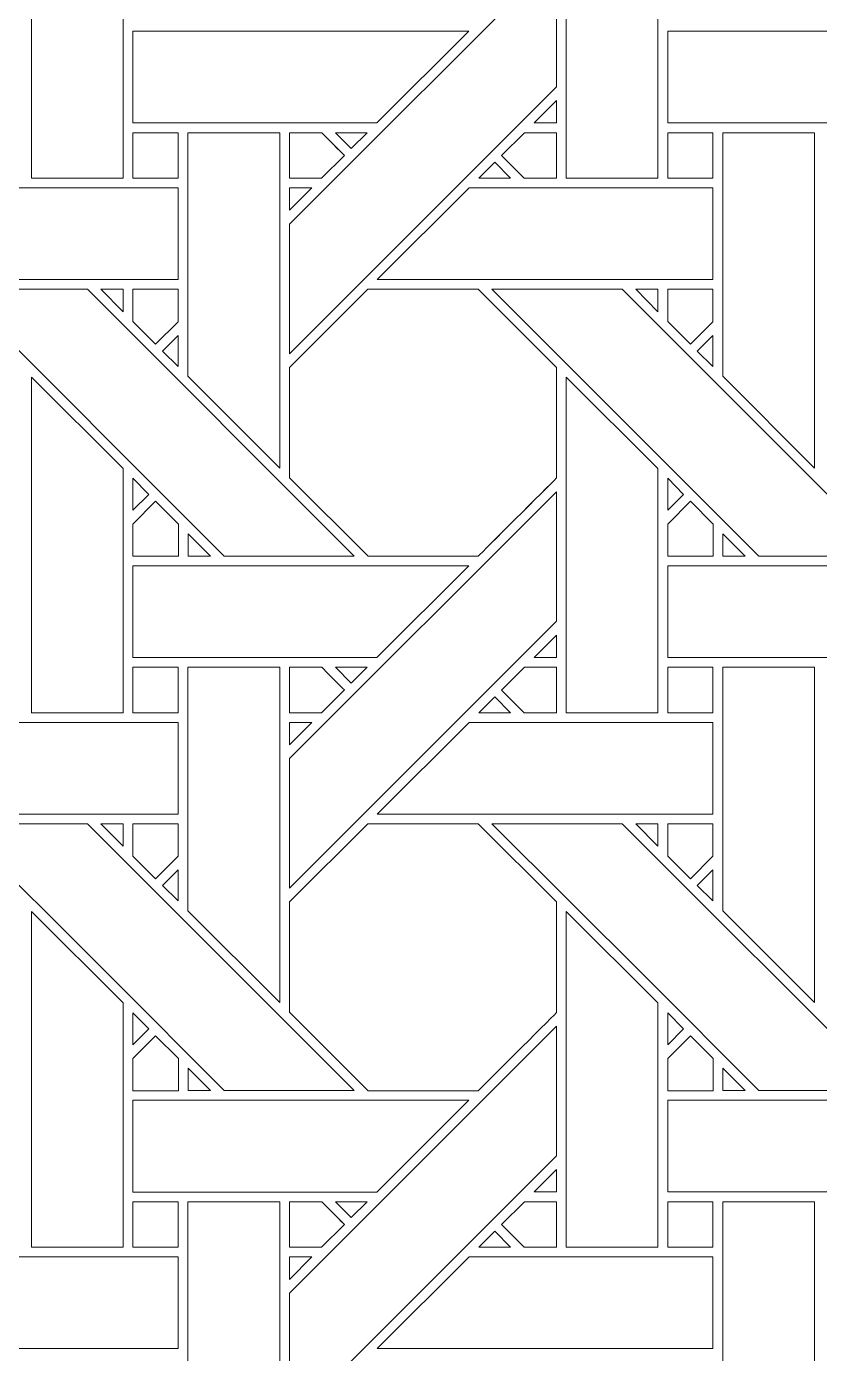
# Model space of a CAD drawing. Header units: inches. Extents: x 2.4 to 22.4, y -0.9 to 19.1.
# Drawn here: x 15.949 to 17.355, y 1.276 to 3.631 of the extents above; entities that cross this region are included whole.
import ezdxf

# ---------------------------------------------------------------- set-up
doc = ezdxf.new("R2010")
doc.units = ezdxf.units.IN
doc.header["$MEASUREMENT"] = 0
doc.layers.add('Design', color=7, linetype='Continuous', lineweight=0)

msp = doc.modelspace()

# ---------------------------------------------------------------- linework, layer by layer
at = {"layer": 'Design'}
for points, knots in [([(2.3829, 19.0948), (2.3829, 19.0948), (2.3829, -0.9052), (2.3829, -0.9052), (2.3829, -0.9052), (22.3829, -0.9052), (22.3829, -0.9052), (22.3829, -0.9052), (22.3829, 19.0948), (22.3829, 19.0948), (22.3829, 19.0948), (2.3829, 19.0948), (2.3829, 19.0948)], [0, 0, 0, 0, 1, 1, 1, 2, 2, 2, 3, 3, 3, 4, 4, 4, 4]), ([(3.3653, 18.1123), (3.3653, 18.1123), (3.3653, 0.0772), (3.3653, 0.0772), (3.3653, 0.0772), (21.4004, 0.0772), (21.4004, 0.0772), (21.4004, 0.0772), (21.4004, 18.1123), (21.4004, 18.1123), (21.4004, 18.1123), (3.3653, 18.1123), (3.3653, 18.1123)], [0, 0, 0, 0, 1, 1, 1, 2, 2, 2, 3, 3, 3, 4, 4, 4, 4]), ([(16.1201, 3.362), (16.1201, 3.362), (15.9574, 3.362), (15.9574, 3.362), (15.9574, 3.362), (15.9574, 3.9579), (15.9574, 3.9579), (15.9574, 3.9579), (16.1201, 3.7957), (16.1201, 3.7957), (16.1201, 3.7957), (16.1201, 3.362), (16.1201, 3.362)], [0, 0, 0, 0, 1, 1, 1, 2, 2, 2, 3, 3, 3, 4, 4, 4, 4]), ([(17.0689, 3.362), (17.0689, 3.362), (16.9061, 3.362), (16.9061, 3.362), (16.9061, 3.362), (16.9061, 3.9579), (16.9061, 3.9579), (16.9061, 3.9579), (17.0689, 3.7957), (17.0689, 3.7957), (17.0689, 3.7957), (17.0689, 3.362), (17.0689, 3.362)], [0, 0, 0, 0, 1, 1, 1, 2, 2, 2, 3, 3, 3, 4, 4, 4, 4]), ([(16.4153, 3.2807), (16.4153, 3.2807), (16.889, 3.7543), (16.889, 3.7543), (16.889, 3.7543), (16.889, 3.5243), (16.889, 3.5243), (16.889, 3.5243), (16.4153, 3.0506), (16.4153, 3.0506), (16.4153, 3.0506), (16.4153, 3.2807), (16.4153, 3.2807)], [0, 0, 0, 0, 1, 1, 1, 2, 2, 2, 3, 3, 3, 4, 4, 4, 4]), ([(16.1375, 3.4601), (16.1375, 3.4601), (16.1375, 3.6228), (16.1375, 3.6228), (16.1375, 3.6228), (16.7332, 3.6228), (16.7332, 3.6228), (16.7332, 3.6228), (16.5704, 3.4601), (16.5704, 3.4601), (16.5704, 3.4601), (16.1375, 3.4601), (16.1375, 3.4601)], [0, 0, 0, 0, 1, 1, 1, 2, 2, 2, 3, 3, 3, 4, 4, 4, 4]), ([(17.0862, 3.4601), (17.0862, 3.4601), (17.0862, 3.6228), (17.0862, 3.6228), (17.0862, 3.6228), (17.6819, 3.6228), (17.6819, 3.6228), (17.6819, 3.6228), (17.5191, 3.4601), (17.5191, 3.4601), (17.5191, 3.4601), (17.0862, 3.4601), (17.0862, 3.4601)], [0, 0, 0, 0, 1, 1, 1, 2, 2, 2, 3, 3, 3, 4, 4, 4, 4]), ([(16.8492, 3.4601), (16.8492, 3.4601), (16.889, 3.4999), (16.889, 3.4999), (16.889, 3.4999), (16.889, 3.4601), (16.889, 3.4601), (16.889, 3.4601), (16.8492, 3.4601), (16.8492, 3.4601)], [0, 0, 0, 0, 1, 1, 1, 2, 2, 2, 3, 3, 3, 3]), ([(16.1375, 3.4428), (16.1375, 3.4428), (16.2177, 3.4428), (16.2177, 3.4428), (16.2177, 3.4428), (16.2177, 3.362), (16.2177, 3.362), (16.2177, 3.362), (16.1375, 3.362), (16.1375, 3.362), (16.1375, 3.362), (16.1375, 3.4428), (16.1375, 3.4428)], [0, 0, 0, 0, 1, 1, 1, 2, 2, 2, 3, 3, 3, 4, 4, 4, 4]), ([(16.1375, 3.362), (16.1375, 3.362), (16.1375, 3.4428), (16.1375, 3.4428), (16.1375, 3.4428), (16.2177, 3.4428), (16.2177, 3.4428), (16.2177, 3.4428), (16.2177, 3.362), (16.2177, 3.362), (16.2177, 3.362), (16.1375, 3.362), (16.1375, 3.362)], [0, 0, 0, 0, 1, 1, 1, 2, 2, 2, 3, 3, 3, 4, 4, 4, 4]), ([(16.3982, 3.4428), (16.3982, 3.4428), (16.3982, 2.8477), (16.3982, 2.8477), (16.3982, 2.8477), (16.2352, 3.0106), (16.2352, 3.0106), (16.2352, 3.0106), (16.2352, 3.4428), (16.2352, 3.4428), (16.2352, 3.4428), (16.3982, 3.4428), (16.3982, 3.4428)], [0, 0, 0, 0, 1, 1, 1, 2, 2, 2, 3, 3, 3, 4, 4, 4, 4]), ([(16.4724, 3.4428), (16.4775, 3.4377), (16.5083, 3.4069), (16.5127, 3.4024), (16.5127, 3.4024), (16.4723, 3.362), (16.4723, 3.362), (16.4723, 3.362), (16.4153, 3.362), (16.4153, 3.362), (16.4153, 3.362), (16.4153, 3.4428), (16.4153, 3.4428), (16.4153, 3.4428), (16.4724, 3.4428), (16.4724, 3.4428)], [0, 0, 0, 0, 1, 1, 1, 2, 2, 2, 3, 3, 3, 4, 4, 4, 5, 5, 5, 5]), ([(16.4153, 3.362), (16.4153, 3.362), (16.4153, 3.4428), (16.4153, 3.4428), (16.4153, 3.4428), (16.4724, 3.4428), (16.4724, 3.4428), (16.4777, 3.4375), (16.5085, 3.4067), (16.5127, 3.4024), (16.5127, 3.4024), (16.4723, 3.362), (16.4723, 3.362), (16.4723, 3.362), (16.4153, 3.362), (16.4153, 3.362)], [0, 0, 0, 0, 1, 1, 1, 2, 2, 2, 3, 3, 3, 4, 4, 4, 5, 5, 5, 5]), ([(16.4967, 3.4428), (16.4967, 3.4428), (16.5532, 3.4428), (16.5532, 3.4428), (16.5532, 3.4428), (16.5249, 3.4146), (16.5249, 3.4146), (16.5249, 3.4146), (16.4967, 3.4428), (16.4967, 3.4428)], [0, 0, 0, 0, 1, 1, 1, 2, 2, 2, 3, 3, 3, 3]), ([(16.8319, 3.362), (16.8319, 3.362), (16.7915, 3.4024), (16.7915, 3.4024), (16.7915, 3.4024), (16.832, 3.4428), (16.832, 3.4428), (16.832, 3.4428), (16.889, 3.4428), (16.889, 3.4428), (16.889, 3.4428), (16.889, 3.362), (16.889, 3.362), (16.889, 3.362), (16.8319, 3.362), (16.8319, 3.362)], [0, 0, 0, 0, 1, 1, 1, 2, 2, 2, 3, 3, 3, 4, 4, 4, 5, 5, 5, 5]), ([(16.7915, 3.4024), (16.7915, 3.4024), (16.832, 3.4428), (16.832, 3.4428), (16.832, 3.4428), (16.889, 3.4428), (16.889, 3.4428), (16.889, 3.4428), (16.889, 3.362), (16.889, 3.362), (16.889, 3.362), (16.8319, 3.362), (16.8319, 3.362), (16.8319, 3.362), (16.7915, 3.4024), (16.7915, 3.4024)], [0, 0, 0, 0, 1, 1, 1, 2, 2, 2, 3, 3, 3, 4, 4, 4, 5, 5, 5, 5]), ([(17.0862, 3.4428), (17.0862, 3.4428), (17.1665, 3.4428), (17.1665, 3.4428), (17.1665, 3.4428), (17.1665, 3.362), (17.1665, 3.362), (17.1665, 3.362), (17.0862, 3.362), (17.0862, 3.362), (17.0862, 3.362), (17.0862, 3.4428), (17.0862, 3.4428)], [0, 0, 0, 0, 1, 1, 1, 2, 2, 2, 3, 3, 3, 4, 4, 4, 4]), ([(17.0862, 3.362), (17.0862, 3.362), (17.0862, 3.4428), (17.0862, 3.4428), (17.0862, 3.4428), (17.1665, 3.4428), (17.1665, 3.4428), (17.1665, 3.4428), (17.1665, 3.362), (17.1665, 3.362), (17.1665, 3.362), (17.0862, 3.362), (17.0862, 3.362)], [0, 0, 0, 0, 1, 1, 1, 2, 2, 2, 3, 3, 3, 4, 4, 4, 4]), ([(17.3469, 3.4428), (17.3469, 3.4428), (17.3469, 2.8477), (17.3469, 2.8477), (17.3469, 2.8477), (17.184, 3.0106), (17.184, 3.0106), (17.184, 3.0106), (17.184, 3.4428), (17.184, 3.4428), (17.184, 3.4428), (17.3469, 3.4428), (17.3469, 3.4428)], [0, 0, 0, 0, 1, 1, 1, 2, 2, 2, 3, 3, 3, 4, 4, 4, 4]), ([(16.8076, 3.362), (16.8076, 3.362), (16.7511, 3.362), (16.7511, 3.362), (16.7511, 3.362), (16.7794, 3.3903), (16.7794, 3.3903), (16.7794, 3.3903), (16.8076, 3.362), (16.8076, 3.362)], [0, 0, 0, 0, 1, 1, 1, 2, 2, 2, 3, 3, 3, 3]), ([(15.6224, 3.1821), (15.6224, 3.1821), (15.7853, 3.3449), (15.7853, 3.3449), (15.7853, 3.3449), (16.2177, 3.3449), (16.2177, 3.3449), (16.2177, 3.3449), (16.2177, 3.1821), (16.2177, 3.1821), (16.2177, 3.1821), (15.6224, 3.1821), (15.6224, 3.1821)], [0, 0, 0, 0, 1, 1, 1, 2, 2, 2, 3, 3, 3, 4, 4, 4, 4]), ([(16.4551, 3.3449), (16.4551, 3.3449), (16.4153, 3.3051), (16.4153, 3.3051), (16.4153, 3.3051), (16.4153, 3.3449), (16.4153, 3.3449), (16.4153, 3.3449), (16.4551, 3.3449), (16.4551, 3.3449)], [0, 0, 0, 0, 1, 1, 1, 2, 2, 2, 3, 3, 3, 3]), ([(16.5711, 3.1821), (16.5711, 3.1821), (16.734, 3.3449), (16.734, 3.3449), (16.734, 3.3449), (17.1664, 3.3449), (17.1664, 3.3449), (17.1664, 3.3449), (17.1664, 3.1821), (17.1664, 3.1821), (17.1664, 3.1821), (16.5711, 3.1821), (16.5711, 3.1821)], [0, 0, 0, 0, 1, 1, 1, 2, 2, 2, 3, 3, 3, 4, 4, 4, 4]), ([(15.8257, 3.165), (15.8257, 3.165), (16.0567, 3.165), (16.0567, 3.165), (16.0567, 3.165), (16.5303, 2.6913), (16.5303, 2.6913), (16.5303, 2.6913), (16.2993, 2.6913), (16.2993, 2.6913), (16.2993, 2.6913), (15.8257, 3.165), (15.8257, 3.165)], [0, 0, 0, 0, 1, 1, 1, 2, 2, 2, 3, 3, 3, 4, 4, 4, 4]), ([(16.1202, 3.165), (16.1202, 3.165), (16.1202, 3.1251), (16.1202, 3.1251), (16.1202, 3.1251), (16.0808, 3.165), (16.0808, 3.165), (16.0808, 3.165), (16.1202, 3.165), (16.1202, 3.165)], [0, 0, 0, 0, 1, 1, 1, 2, 2, 2, 3, 3, 3, 3]), ([(16.2177, 3.1649), (16.2177, 3.1649), (16.2177, 3.1073), (16.2177, 3.1073), (16.2177, 3.1073), (16.1778, 3.0674), (16.1778, 3.0674), (16.1778, 3.0674), (16.1375, 3.1077), (16.1375, 3.1077), (16.1375, 3.1077), (16.1375, 3.1649), (16.1375, 3.1649), (16.1375, 3.1649), (16.2177, 3.1649), (16.2177, 3.1649)], [0, 0, 0, 0, 1, 1, 1, 2, 2, 2, 3, 3, 3, 4, 4, 4, 5, 5, 5, 5]), ([(16.1778, 3.0674), (16.1778, 3.0674), (16.1375, 3.1077), (16.1375, 3.1077), (16.1375, 3.1077), (16.1375, 3.1649), (16.1375, 3.1649), (16.1375, 3.1649), (16.2177, 3.1649), (16.2177, 3.1649), (16.2177, 3.1649), (16.2177, 3.1073), (16.2177, 3.1073), (16.2177, 3.1073), (16.1778, 3.0674), (16.1778, 3.0674)], [0, 0, 0, 0, 1, 1, 1, 2, 2, 2, 3, 3, 3, 4, 4, 4, 5, 5, 5, 5]), ([(16.554, 3.1649), (16.554, 3.1649), (16.7502, 3.1649), (16.7502, 3.1649), (16.7502, 3.1649), (16.889, 3.0262), (16.889, 3.0262), (16.889, 3.0262), (16.889, 2.83), (16.889, 2.83), (16.8712, 2.812), (16.7593, 2.7003), (16.7503, 2.6913), (16.7503, 2.6913), (16.5546, 2.6913), (16.5546, 2.6913), (16.5546, 2.6913), (16.4153, 2.8305), (16.4153, 2.8305), (16.4153, 2.8305), (16.4153, 3.0262), (16.4153, 3.0262), (16.4153, 3.0262), (16.554, 3.1649), (16.554, 3.1649)], [0, 0, 0, 0, 1, 1, 1, 2, 2, 2, 3, 3, 3, 4, 4, 4, 5, 5, 5, 6, 6, 6, 7, 7, 7, 8, 8, 8, 8]), ([(16.4153, 2.8305), (16.4153, 2.8305), (16.4153, 3.0262), (16.4153, 3.0262), (16.4153, 3.0262), (16.554, 3.1649), (16.554, 3.1649), (16.554, 3.1649), (16.7502, 3.1649), (16.7502, 3.1649), (16.7502, 3.1649), (16.889, 3.0262), (16.889, 3.0262), (16.889, 3.0262), (16.889, 2.83), (16.889, 2.83), (16.8711, 2.812), (16.7592, 2.7002), (16.7503, 2.6913), (16.7503, 2.6913), (16.5546, 2.6913), (16.5546, 2.6913), (16.5546, 2.6913), (16.4153, 2.8305), (16.4153, 2.8305)], [0, 0, 0, 0, 1, 1, 1, 2, 2, 2, 3, 3, 3, 4, 4, 4, 5, 5, 5, 6, 6, 6, 7, 7, 7, 8, 8, 8, 8]), ([(16.7745, 3.165), (16.7745, 3.165), (17.0054, 3.165), (17.0054, 3.165), (17.0054, 3.165), (17.479, 2.6913), (17.479, 2.6913), (17.479, 2.6913), (17.248, 2.6913), (17.248, 2.6913), (17.248, 2.6913), (16.7745, 3.165), (16.7745, 3.165)], [0, 0, 0, 0, 1, 1, 1, 2, 2, 2, 3, 3, 3, 4, 4, 4, 4]), ([(17.069, 3.165), (17.069, 3.165), (17.069, 3.1251), (17.069, 3.1251), (17.069, 3.1251), (17.0295, 3.165), (17.0295, 3.165), (17.0295, 3.165), (17.069, 3.165), (17.069, 3.165)], [0, 0, 0, 0, 1, 1, 1, 2, 2, 2, 3, 3, 3, 3]), ([(17.1665, 3.1649), (17.1665, 3.1649), (17.1665, 3.1073), (17.1665, 3.1073), (17.1665, 3.1073), (17.1265, 3.0674), (17.1265, 3.0674), (17.1265, 3.0674), (17.0862, 3.1077), (17.0862, 3.1077), (17.0862, 3.1077), (17.0862, 3.1649), (17.0862, 3.1649), (17.0862, 3.1649), (17.1665, 3.1649), (17.1665, 3.1649)], [0, 0, 0, 0, 1, 1, 1, 2, 2, 2, 3, 3, 3, 4, 4, 4, 5, 5, 5, 5]), ([(17.1265, 3.0674), (17.1265, 3.0674), (17.0862, 3.1077), (17.0862, 3.1077), (17.0862, 3.1077), (17.0862, 3.1649), (17.0862, 3.1649), (17.0862, 3.1649), (17.1665, 3.1649), (17.1665, 3.1649), (17.1665, 3.1649), (17.1665, 3.1073), (17.1665, 3.1073), (17.1665, 3.1073), (17.1265, 3.0674), (17.1265, 3.0674)], [0, 0, 0, 0, 1, 1, 1, 2, 2, 2, 3, 3, 3, 4, 4, 4, 5, 5, 5, 5]), ([(16.2177, 3.0831), (16.2177, 3.0831), (16.2177, 3.028), (16.2177, 3.028), (16.2177, 3.028), (16.1899, 3.0553), (16.1899, 3.0553), (16.1899, 3.0553), (16.2177, 3.0831), (16.2177, 3.0831)], [0, 0, 0, 0, 1, 1, 1, 2, 2, 2, 3, 3, 3, 3]), ([(17.1664, 3.0831), (17.1664, 3.0831), (17.1664, 3.028), (17.1664, 3.028), (17.1664, 3.028), (17.1387, 3.0553), (17.1387, 3.0553), (17.1387, 3.0553), (17.1664, 3.0831), (17.1664, 3.0831)], [0, 0, 0, 0, 1, 1, 1, 2, 2, 2, 3, 3, 3, 3]), ([(16.1201, 2.4133), (16.1201, 2.4133), (15.9574, 2.4133), (15.9574, 2.4133), (15.9574, 2.4133), (15.9574, 3.0091), (15.9574, 3.0091), (15.9574, 3.0091), (16.1201, 2.847), (16.1201, 2.847), (16.1201, 2.847), (16.1201, 2.4133), (16.1201, 2.4133)], [0, 0, 0, 0, 1, 1, 1, 2, 2, 2, 3, 3, 3, 4, 4, 4, 4]), ([(17.0689, 2.4133), (17.0689, 2.4133), (16.9061, 2.4133), (16.9061, 2.4133), (16.9061, 2.4133), (16.9061, 3.0092), (16.9061, 3.0092), (16.9061, 3.0092), (17.0689, 2.847), (17.0689, 2.847), (17.0689, 2.847), (17.0689, 2.4133), (17.0689, 2.4133)], [0, 0, 0, 0, 1, 1, 1, 2, 2, 2, 3, 3, 3, 4, 4, 4, 4]), ([(16.1374, 2.7728), (16.1374, 2.7728), (16.1374, 2.8295), (16.1374, 2.8295), (16.1374, 2.8295), (16.1656, 2.8009), (16.1656, 2.8009), (16.1656, 2.8009), (16.1374, 2.7728), (16.1374, 2.7728)], [0, 0, 0, 0, 1, 1, 1, 2, 2, 2, 3, 3, 3, 3]), ([(17.0862, 2.7728), (17.0862, 2.7728), (17.0862, 2.8295), (17.0862, 2.8295), (17.0862, 2.8295), (17.1144, 2.8009), (17.1144, 2.8009), (17.1144, 2.8009), (17.0862, 2.7728), (17.0862, 2.7728)], [0, 0, 0, 0, 1, 1, 1, 2, 2, 2, 3, 3, 3, 3]), ([(16.4153, 2.332), (16.4153, 2.332), (16.889, 2.8056), (16.889, 2.8056), (16.889, 2.8056), (16.889, 2.5756), (16.889, 2.5756), (16.889, 2.5756), (16.4153, 2.1019), (16.4153, 2.1019), (16.4153, 2.1019), (16.4153, 2.332), (16.4153, 2.332)], [0, 0, 0, 0, 1, 1, 1, 2, 2, 2, 3, 3, 3, 4, 4, 4, 4]), ([(16.1375, 2.691), (16.1375, 2.691), (16.1375, 2.7483), (16.1375, 2.7483), (16.1375, 2.7483), (16.1778, 2.7887), (16.1778, 2.7887), (16.1778, 2.7887), (16.2181, 2.7483), (16.2181, 2.7483), (16.2181, 2.7483), (16.2181, 2.691), (16.2181, 2.691), (16.2181, 2.691), (16.1375, 2.691), (16.1375, 2.691)], [0, 0, 0, 0, 1, 1, 1, 2, 2, 2, 3, 3, 3, 4, 4, 4, 5, 5, 5, 5]), ([(16.1375, 2.7483), (16.1375, 2.7483), (16.1778, 2.7887), (16.1778, 2.7887), (16.1778, 2.7887), (16.2181, 2.7483), (16.2181, 2.7483), (16.2181, 2.7483), (16.2181, 2.691), (16.2181, 2.691), (16.2181, 2.691), (16.1375, 2.691), (16.1375, 2.691), (16.1375, 2.691), (16.1375, 2.7483), (16.1375, 2.7483)], [0, 0, 0, 0, 1, 1, 1, 2, 2, 2, 3, 3, 3, 4, 4, 4, 5, 5, 5, 5]), ([(17.0862, 2.691), (17.0862, 2.691), (17.0862, 2.7483), (17.0862, 2.7483), (17.0862, 2.7483), (17.1265, 2.7887), (17.1265, 2.7887), (17.1265, 2.7887), (17.1669, 2.7483), (17.1669, 2.7483), (17.1669, 2.7483), (17.1669, 2.691), (17.1669, 2.691), (17.1669, 2.691), (17.0862, 2.691), (17.0862, 2.691)], [0, 0, 0, 0, 1, 1, 1, 2, 2, 2, 3, 3, 3, 4, 4, 4, 5, 5, 5, 5]), ([(17.1265, 2.7887), (17.1265, 2.7887), (17.1669, 2.7483), (17.1669, 2.7483), (17.1669, 2.7483), (17.1669, 2.691), (17.1669, 2.691), (17.1669, 2.691), (17.0862, 2.691), (17.0862, 2.691), (17.0862, 2.691), (17.0862, 2.7483), (17.0862, 2.7483), (17.0862, 2.7483), (17.1265, 2.7887), (17.1265, 2.7887)], [0, 0, 0, 0, 1, 1, 1, 2, 2, 2, 3, 3, 3, 4, 4, 4, 5, 5, 5, 5]), ([(16.2751, 2.6913), (16.2751, 2.6913), (16.2354, 2.6913), (16.2354, 2.6913), (16.2354, 2.6913), (16.2354, 2.7311), (16.2354, 2.7311), (16.2354, 2.7311), (16.2751, 2.6913), (16.2751, 2.6913)], [0, 0, 0, 0, 1, 1, 1, 2, 2, 2, 3, 3, 3, 3]), ([(17.2238, 2.6913), (17.2238, 2.6913), (17.1841, 2.6913), (17.1841, 2.6913), (17.1841, 2.6913), (17.1841, 2.7311), (17.1841, 2.7311), (17.1841, 2.7311), (17.2238, 2.6913), (17.2238, 2.6913)], [0, 0, 0, 0, 1, 1, 1, 2, 2, 2, 3, 3, 3, 3]), ([(16.1375, 2.5114), (16.1375, 2.5114), (16.1375, 2.6741), (16.1375, 2.6741), (16.1375, 2.6741), (16.7332, 2.6741), (16.7332, 2.6741), (16.7332, 2.6741), (16.5704, 2.5114), (16.5704, 2.5114), (16.5704, 2.5114), (16.1375, 2.5114), (16.1375, 2.5114)], [0, 0, 0, 0, 1, 1, 1, 2, 2, 2, 3, 3, 3, 4, 4, 4, 4]), ([(17.0862, 2.5114), (17.0862, 2.5114), (17.0862, 2.6741), (17.0862, 2.6741), (17.0862, 2.6741), (17.6819, 2.6741), (17.6819, 2.6741), (17.6819, 2.6741), (17.5191, 2.5114), (17.5191, 2.5114), (17.5191, 2.5114), (17.0862, 2.5114), (17.0862, 2.5114)], [0, 0, 0, 0, 1, 1, 1, 2, 2, 2, 3, 3, 3, 4, 4, 4, 4]), ([(16.8492, 2.5114), (16.8492, 2.5114), (16.889, 2.5512), (16.889, 2.5512), (16.889, 2.5512), (16.889, 2.5114), (16.889, 2.5114), (16.889, 2.5114), (16.8492, 2.5114), (16.8492, 2.5114)], [0, 0, 0, 0, 1, 1, 1, 2, 2, 2, 3, 3, 3, 3]), ([(16.1375, 2.4941), (16.1375, 2.4941), (16.2177, 2.4941), (16.2177, 2.4941), (16.2177, 2.4941), (16.2177, 2.4133), (16.2177, 2.4133), (16.2177, 2.4133), (16.1375, 2.4133), (16.1375, 2.4133), (16.1375, 2.4133), (16.1375, 2.4941), (16.1375, 2.4941)], [0, 0, 0, 0, 1, 1, 1, 2, 2, 2, 3, 3, 3, 4, 4, 4, 4]), ([(16.1375, 2.4133), (16.1375, 2.4133), (16.1375, 2.4941), (16.1375, 2.4941), (16.1375, 2.4941), (16.2177, 2.4941), (16.2177, 2.4941), (16.2177, 2.4941), (16.2177, 2.4133), (16.2177, 2.4133), (16.2177, 2.4133), (16.1375, 2.4133), (16.1375, 2.4133)], [0, 0, 0, 0, 1, 1, 1, 2, 2, 2, 3, 3, 3, 4, 4, 4, 4]), ([(16.3982, 2.4941), (16.3982, 2.4941), (16.3982, 1.899), (16.3982, 1.899), (16.3982, 1.899), (16.2352, 2.0619), (16.2352, 2.0619), (16.2352, 2.0619), (16.2352, 2.4941), (16.2352, 2.4941), (16.2352, 2.4941), (16.3982, 2.4941), (16.3982, 2.4941)], [0, 0, 0, 0, 1, 1, 1, 2, 2, 2, 3, 3, 3, 4, 4, 4, 4]), ([(16.4724, 2.4941), (16.4775, 2.4889), (16.5083, 2.4581), (16.5127, 2.4537), (16.5127, 2.4537), (16.4723, 2.4133), (16.4723, 2.4133), (16.4723, 2.4133), (16.4153, 2.4133), (16.4153, 2.4133), (16.4153, 2.4133), (16.4153, 2.4941), (16.4153, 2.4941), (16.4153, 2.4941), (16.4724, 2.4941), (16.4724, 2.4941)], [0, 0, 0, 0, 1, 1, 1, 2, 2, 2, 3, 3, 3, 4, 4, 4, 5, 5, 5, 5]), ([(16.4153, 2.4133), (16.4153, 2.4133), (16.4153, 2.4941), (16.4153, 2.4941), (16.4153, 2.4941), (16.4724, 2.4941), (16.4724, 2.4941), (16.4777, 2.4888), (16.5085, 2.4579), (16.5127, 2.4537), (16.5127, 2.4537), (16.4723, 2.4133), (16.4723, 2.4133), (16.4723, 2.4133), (16.4153, 2.4133), (16.4153, 2.4133)], [0, 0, 0, 0, 1, 1, 1, 2, 2, 2, 3, 3, 3, 4, 4, 4, 5, 5, 5, 5]), ([(16.4967, 2.4941), (16.4967, 2.4941), (16.5532, 2.4941), (16.5532, 2.4941), (16.5532, 2.4941), (16.5249, 2.4659), (16.5249, 2.4659), (16.5249, 2.4659), (16.4967, 2.4941), (16.4967, 2.4941)], [0, 0, 0, 0, 1, 1, 1, 2, 2, 2, 3, 3, 3, 3]), ([(16.8319, 2.4133), (16.8319, 2.4133), (16.7915, 2.4536), (16.7915, 2.4536), (16.7915, 2.4536), (16.832, 2.4941), (16.832, 2.4941), (16.832, 2.4941), (16.889, 2.4941), (16.889, 2.4941), (16.889, 2.4941), (16.889, 2.4133), (16.889, 2.4133), (16.889, 2.4133), (16.8319, 2.4133), (16.8319, 2.4133)], [0, 0, 0, 0, 1, 1, 1, 2, 2, 2, 3, 3, 3, 4, 4, 4, 5, 5, 5, 5]), ([(16.7915, 2.4536), (16.7915, 2.4536), (16.832, 2.4941), (16.832, 2.4941), (16.832, 2.4941), (16.889, 2.4941), (16.889, 2.4941), (16.889, 2.4941), (16.889, 2.4133), (16.889, 2.4133), (16.889, 2.4133), (16.8319, 2.4133), (16.8319, 2.4133), (16.8319, 2.4133), (16.7915, 2.4536), (16.7915, 2.4536)], [0, 0, 0, 0, 1, 1, 1, 2, 2, 2, 3, 3, 3, 4, 4, 4, 5, 5, 5, 5]), ([(17.0862, 2.4941), (17.0862, 2.4941), (17.1665, 2.4941), (17.1665, 2.4941), (17.1665, 2.4941), (17.1665, 2.4133), (17.1665, 2.4133), (17.1665, 2.4133), (17.0862, 2.4133), (17.0862, 2.4133), (17.0862, 2.4133), (17.0862, 2.4941), (17.0862, 2.4941)], [0, 0, 0, 0, 1, 1, 1, 2, 2, 2, 3, 3, 3, 4, 4, 4, 4]), ([(17.0862, 2.4133), (17.0862, 2.4133), (17.0862, 2.4941), (17.0862, 2.4941), (17.0862, 2.4941), (17.1665, 2.4941), (17.1665, 2.4941), (17.1665, 2.4941), (17.1665, 2.4133), (17.1665, 2.4133), (17.1665, 2.4133), (17.0862, 2.4133), (17.0862, 2.4133)], [0, 0, 0, 0, 1, 1, 1, 2, 2, 2, 3, 3, 3, 4, 4, 4, 4]), ([(17.3469, 2.4941), (17.3469, 2.4941), (17.3469, 1.899), (17.3469, 1.899), (17.3469, 1.899), (17.184, 2.0619), (17.184, 2.0619), (17.184, 2.0619), (17.184, 2.4941), (17.184, 2.4941), (17.184, 2.4941), (17.3469, 2.4941), (17.3469, 2.4941)], [0, 0, 0, 0, 1, 1, 1, 2, 2, 2, 3, 3, 3, 4, 4, 4, 4]), ([(16.8076, 2.4133), (16.8076, 2.4133), (16.7511, 2.4133), (16.7511, 2.4133), (16.7511, 2.4133), (16.7794, 2.4416), (16.7794, 2.4416), (16.7794, 2.4416), (16.8076, 2.4133), (16.8076, 2.4133)], [0, 0, 0, 0, 1, 1, 1, 2, 2, 2, 3, 3, 3, 3]), ([(15.6224, 2.2334), (15.6224, 2.2334), (15.7853, 2.3962), (15.7853, 2.3962), (15.7853, 2.3962), (16.2177, 2.3962), (16.2177, 2.3962), (16.2177, 2.3962), (16.2177, 2.2334), (16.2177, 2.2334), (16.2177, 2.2334), (15.6224, 2.2334), (15.6224, 2.2334)], [0, 0, 0, 0, 1, 1, 1, 2, 2, 2, 3, 3, 3, 4, 4, 4, 4]), ([(16.4551, 2.3962), (16.4551, 2.3962), (16.4153, 2.3564), (16.4153, 2.3564), (16.4153, 2.3564), (16.4153, 2.3962), (16.4153, 2.3962), (16.4153, 2.3962), (16.4551, 2.3962), (16.4551, 2.3962)], [0, 0, 0, 0, 1, 1, 1, 2, 2, 2, 3, 3, 3, 3]), ([(16.5711, 2.2334), (16.5711, 2.2334), (16.734, 2.3962), (16.734, 2.3962), (16.734, 2.3962), (17.1664, 2.3962), (17.1664, 2.3962), (17.1664, 2.3962), (17.1664, 2.2334), (17.1664, 2.2334), (17.1664, 2.2334), (16.5711, 2.2334), (16.5711, 2.2334)], [0, 0, 0, 0, 1, 1, 1, 2, 2, 2, 3, 3, 3, 4, 4, 4, 4]), ([(16.1001, 1.9425), (16.1001, 1.9425), (15.8258, 2.2162), (15.8258, 2.2162), (15.8258, 2.2162), (16.0567, 2.2162), (16.0567, 2.2162), (16.0567, 2.2162), (16.5303, 1.7426), (16.5303, 1.7426), (16.5303, 1.7426), (16.2993, 1.7426), (16.2993, 1.7426), (16.2993, 1.7426), (16.1001, 1.9425), (16.1001, 1.9425)], [0, 0, 0, 0, 1, 1, 1, 2, 2, 2, 3, 3, 3, 4, 4, 4, 5, 5, 5, 5]), ([(16.1202, 2.2162), (16.1202, 2.2162), (16.1202, 2.1764), (16.1202, 2.1764), (16.1202, 2.1764), (16.0808, 2.2162), (16.0808, 2.2162), (16.0808, 2.2162), (16.1202, 2.2162), (16.1202, 2.2162)], [0, 0, 0, 0, 1, 1, 1, 2, 2, 2, 3, 3, 3, 3]), ([(16.2177, 2.2162), (16.2177, 2.2162), (16.2177, 2.1586), (16.2177, 2.1586), (16.2177, 2.1586), (16.1778, 2.1186), (16.1778, 2.1186), (16.1778, 2.1186), (16.1375, 2.159), (16.1375, 2.159), (16.1375, 2.159), (16.1375, 2.2162), (16.1375, 2.2162), (16.1375, 2.2162), (16.2177, 2.2162), (16.2177, 2.2162)], [0, 0, 0, 0, 1, 1, 1, 2, 2, 2, 3, 3, 3, 4, 4, 4, 5, 5, 5, 5]), ([(16.1778, 2.1186), (16.1778, 2.1186), (16.1375, 2.159), (16.1375, 2.159), (16.1375, 2.159), (16.1375, 2.2162), (16.1375, 2.2162), (16.1375, 2.2162), (16.2177, 2.2162), (16.2177, 2.2162), (16.2177, 2.2162), (16.2177, 2.1586), (16.2177, 2.1586), (16.2177, 2.1586), (16.1778, 2.1186), (16.1778, 2.1186)], [0, 0, 0, 0, 1, 1, 1, 2, 2, 2, 3, 3, 3, 4, 4, 4, 5, 5, 5, 5]), ([(16.554, 2.2162), (16.554, 2.2162), (16.7502, 2.2162), (16.7502, 2.2162), (16.7502, 2.2162), (16.889, 2.0774), (16.889, 2.0774), (16.889, 2.0774), (16.889, 1.8812), (16.889, 1.8812), (16.8712, 1.8633), (16.7593, 1.7516), (16.7503, 1.7425), (16.7503, 1.7425), (16.5546, 1.7425), (16.5546, 1.7425), (16.5546, 1.7425), (16.4153, 1.8818), (16.4153, 1.8818), (16.4153, 1.8818), (16.4153, 2.0775), (16.4153, 2.0775), (16.4153, 2.0775), (16.554, 2.2162), (16.554, 2.2162)], [0, 0, 0, 0, 1, 1, 1, 2, 2, 2, 3, 3, 3, 4, 4, 4, 5, 5, 5, 6, 6, 6, 7, 7, 7, 8, 8, 8, 8]), ([(16.4153, 1.8818), (16.4153, 1.8818), (16.4153, 2.0775), (16.4153, 2.0775), (16.4153, 2.0775), (16.554, 2.2162), (16.554, 2.2162), (16.554, 2.2162), (16.7502, 2.2162), (16.7502, 2.2162), (16.7502, 2.2162), (16.889, 2.0774), (16.889, 2.0774), (16.889, 2.0774), (16.889, 1.8812), (16.889, 1.8812), (16.8712, 1.8633), (16.7593, 1.7516), (16.7503, 1.7425), (16.7503, 1.7425), (16.5546, 1.7425), (16.5546, 1.7425), (16.5546, 1.7425), (16.4153, 1.8818), (16.4153, 1.8818)], [0, 0, 0, 0, 1, 1, 1, 2, 2, 2, 3, 3, 3, 4, 4, 4, 5, 5, 5, 6, 6, 6, 7, 7, 7, 8, 8, 8, 8]), ([(17.0489, 1.9425), (17.0489, 1.9425), (16.7745, 2.2162), (16.7745, 2.2162), (16.7745, 2.2162), (17.0054, 2.2162), (17.0054, 2.2162), (17.0054, 2.2162), (17.479, 1.7426), (17.479, 1.7426), (17.479, 1.7426), (17.248, 1.7426), (17.248, 1.7426), (17.248, 1.7426), (17.0489, 1.9425), (17.0489, 1.9425)], [0, 0, 0, 0, 1, 1, 1, 2, 2, 2, 3, 3, 3, 4, 4, 4, 5, 5, 5, 5]), ([(17.069, 2.2162), (17.069, 2.2162), (17.069, 2.1764), (17.069, 2.1764), (17.069, 2.1764), (17.0295, 2.2162), (17.0295, 2.2162), (17.0295, 2.2162), (17.069, 2.2162), (17.069, 2.2162)], [0, 0, 0, 0, 1, 1, 1, 2, 2, 2, 3, 3, 3, 3]), ([(17.1665, 2.2162), (17.1665, 2.2162), (17.1665, 2.1586), (17.1665, 2.1586), (17.1665, 2.1586), (17.1265, 2.1186), (17.1265, 2.1186), (17.1265, 2.1186), (17.0862, 2.159), (17.0862, 2.159), (17.0862, 2.159), (17.0862, 2.2162), (17.0862, 2.2162), (17.0862, 2.2162), (17.1665, 2.2162), (17.1665, 2.2162)], [0, 0, 0, 0, 1, 1, 1, 2, 2, 2, 3, 3, 3, 4, 4, 4, 5, 5, 5, 5]), ([(17.1265, 2.1186), (17.1265, 2.1186), (17.0862, 2.159), (17.0862, 2.159), (17.0862, 2.159), (17.0862, 2.2162), (17.0862, 2.2162), (17.0862, 2.2162), (17.1665, 2.2162), (17.1665, 2.2162), (17.1665, 2.2162), (17.1665, 2.1586), (17.1665, 2.1586), (17.1665, 2.1586), (17.1265, 2.1186), (17.1265, 2.1186)], [0, 0, 0, 0, 1, 1, 1, 2, 2, 2, 3, 3, 3, 4, 4, 4, 5, 5, 5, 5]), ([(16.2177, 2.1344), (16.2177, 2.1344), (16.2177, 2.0792), (16.2177, 2.0792), (16.2177, 2.0792), (16.1899, 2.1066), (16.1899, 2.1066), (16.1899, 2.1066), (16.2177, 2.1344), (16.2177, 2.1344)], [0, 0, 0, 0, 1, 1, 1, 2, 2, 2, 3, 3, 3, 3]), ([(17.1664, 2.1344), (17.1664, 2.1344), (17.1664, 2.0792), (17.1664, 2.0792), (17.1664, 2.0792), (17.1387, 2.1066), (17.1387, 2.1066), (17.1387, 2.1066), (17.1664, 2.1344), (17.1664, 2.1344)], [0, 0, 0, 0, 1, 1, 1, 2, 2, 2, 3, 3, 3, 3]), ([(16.1201, 1.4646), (16.1201, 1.4646), (15.9574, 1.4646), (15.9574, 1.4646), (15.9574, 1.4646), (15.9574, 2.0604), (15.9574, 2.0604), (15.9574, 2.0604), (16.1201, 1.8983), (16.1201, 1.8983), (16.1201, 1.8983), (16.1201, 1.4646), (16.1201, 1.4646)], [0, 0, 0, 0, 1, 1, 1, 2, 2, 2, 3, 3, 3, 4, 4, 4, 4]), ([(17.0689, 1.4646), (17.0689, 1.4646), (16.9061, 1.4646), (16.9061, 1.4646), (16.9061, 1.4646), (16.9061, 2.0604), (16.9061, 2.0604), (16.9061, 2.0604), (17.0689, 1.8983), (17.0689, 1.8983), (17.0689, 1.8983), (17.0689, 1.4646), (17.0689, 1.4646)], [0, 0, 0, 0, 1, 1, 1, 2, 2, 2, 3, 3, 3, 4, 4, 4, 4]), ([(16.1374, 1.824), (16.1374, 1.824), (16.1374, 1.8808), (16.1374, 1.8808), (16.1374, 1.8808), (16.1656, 1.8522), (16.1656, 1.8522), (16.1656, 1.8522), (16.1374, 1.824), (16.1374, 1.824)], [0, 0, 0, 0, 1, 1, 1, 2, 2, 2, 3, 3, 3, 3]), ([(17.0862, 1.824), (17.0862, 1.824), (17.0862, 1.8808), (17.0862, 1.8808), (17.0862, 1.8808), (17.1144, 1.8522), (17.1144, 1.8522), (17.1144, 1.8522), (17.0862, 1.824), (17.0862, 1.824)], [0, 0, 0, 0, 1, 1, 1, 2, 2, 2, 3, 3, 3, 3]), ([(16.1375, 1.7424), (16.1375, 1.7424), (16.1375, 1.7996), (16.1375, 1.7996), (16.1375, 1.7996), (16.1778, 1.8399), (16.1778, 1.8399), (16.1778, 1.8399), (16.2181, 1.7996), (16.2181, 1.7996), (16.2181, 1.7996), (16.2181, 1.7424), (16.2181, 1.7424), (16.2181, 1.7424), (16.1375, 1.7424), (16.1375, 1.7424)], [0, 0, 0, 0, 1, 1, 1, 2, 2, 2, 3, 3, 3, 4, 4, 4, 5, 5, 5, 5]), ([(16.1375, 1.7996), (16.1375, 1.7996), (16.1778, 1.8399), (16.1778, 1.8399), (16.1778, 1.8399), (16.2181, 1.7996), (16.2181, 1.7996), (16.2181, 1.7996), (16.2181, 1.7424), (16.2181, 1.7424), (16.2181, 1.7424), (16.1375, 1.7424), (16.1375, 1.7424), (16.1375, 1.7424), (16.1375, 1.7996), (16.1375, 1.7996)], [0, 0, 0, 0, 1, 1, 1, 2, 2, 2, 3, 3, 3, 4, 4, 4, 5, 5, 5, 5]), ([(16.4153, 1.3833), (16.4153, 1.3833), (16.889, 1.8569), (16.889, 1.8569), (16.889, 1.8569), (16.889, 1.6268), (16.889, 1.6268), (16.889, 1.6268), (16.4153, 1.1532), (16.4153, 1.1532), (16.4153, 1.1532), (16.4153, 1.3833), (16.4153, 1.3833)], [0, 0, 0, 0, 1, 1, 1, 2, 2, 2, 3, 3, 3, 4, 4, 4, 4]), ([(17.0862, 1.7423), (17.0862, 1.7423), (17.0862, 1.7996), (17.0862, 1.7996), (17.0862, 1.7996), (17.1265, 1.8399), (17.1265, 1.8399), (17.1265, 1.8399), (17.1669, 1.7996), (17.1669, 1.7996), (17.1669, 1.7996), (17.1669, 1.7423), (17.1669, 1.7423), (17.1669, 1.7423), (17.0862, 1.7423), (17.0862, 1.7423)], [0, 0, 0, 0, 1, 1, 1, 2, 2, 2, 3, 3, 3, 4, 4, 4, 5, 5, 5, 5]), ([(17.1265, 1.8399), (17.1265, 1.8399), (17.1669, 1.7996), (17.1669, 1.7996), (17.1669, 1.7996), (17.1669, 1.7423), (17.1669, 1.7423), (17.1669, 1.7423), (17.0862, 1.7423), (17.0862, 1.7423), (17.0862, 1.7423), (17.0862, 1.7996), (17.0862, 1.7996), (17.0862, 1.7996), (17.1265, 1.8399), (17.1265, 1.8399)], [0, 0, 0, 0, 1, 1, 1, 2, 2, 2, 3, 3, 3, 4, 4, 4, 5, 5, 5, 5]), ([(16.2751, 1.7426), (16.2751, 1.7426), (16.2354, 1.7426), (16.2354, 1.7426), (16.2354, 1.7426), (16.2354, 1.7824), (16.2354, 1.7824), (16.2354, 1.7824), (16.2751, 1.7426), (16.2751, 1.7426)], [0, 0, 0, 0, 1, 1, 1, 2, 2, 2, 3, 3, 3, 3]), ([(17.2238, 1.7426), (17.2238, 1.7426), (17.1841, 1.7426), (17.1841, 1.7426), (17.1841, 1.7426), (17.1841, 1.7824), (17.1841, 1.7824), (17.1841, 1.7824), (17.2238, 1.7426), (17.2238, 1.7426)], [0, 0, 0, 0, 1, 1, 1, 2, 2, 2, 3, 3, 3, 3]), ([(16.1375, 1.5626), (16.1375, 1.5626), (16.1375, 1.7254), (16.1375, 1.7254), (16.1375, 1.7254), (16.7332, 1.7254), (16.7332, 1.7254), (16.7332, 1.7254), (16.5704, 1.5626), (16.5704, 1.5626), (16.5704, 1.5626), (16.1375, 1.5626), (16.1375, 1.5626)], [0, 0, 0, 0, 1, 1, 1, 2, 2, 2, 3, 3, 3, 4, 4, 4, 4]), ([(17.0862, 1.5627), (17.0862, 1.5627), (17.0862, 1.7254), (17.0862, 1.7254), (17.0862, 1.7254), (17.6819, 1.7254), (17.6819, 1.7254), (17.6819, 1.7254), (17.5191, 1.5627), (17.5191, 1.5627), (17.5191, 1.5627), (17.0862, 1.5627), (17.0862, 1.5627)], [0, 0, 0, 0, 1, 1, 1, 2, 2, 2, 3, 3, 3, 4, 4, 4, 4]), ([(16.8492, 1.5627), (16.8492, 1.5627), (16.889, 1.6024), (16.889, 1.6024), (16.889, 1.6024), (16.889, 1.5627), (16.889, 1.5627), (16.889, 1.5627), (16.8492, 1.5627), (16.8492, 1.5627)], [0, 0, 0, 0, 1, 1, 1, 2, 2, 2, 3, 3, 3, 3]), ([(16.1375, 1.5453), (16.1375, 1.5453), (16.2177, 1.5453), (16.2177, 1.5453), (16.2177, 1.5453), (16.2177, 1.4645), (16.2177, 1.4645), (16.2177, 1.4645), (16.1375, 1.4645), (16.1375, 1.4645), (16.1375, 1.4645), (16.1375, 1.5453), (16.1375, 1.5453)], [0, 0, 0, 0, 1, 1, 1, 2, 2, 2, 3, 3, 3, 4, 4, 4, 4]), ([(16.1375, 1.4645), (16.1375, 1.4645), (16.1375, 1.5453), (16.1375, 1.5453), (16.1375, 1.5453), (16.2177, 1.5453), (16.2177, 1.5453), (16.2177, 1.5453), (16.2177, 1.4645), (16.2177, 1.4645), (16.2177, 1.4645), (16.1375, 1.4645), (16.1375, 1.4645)], [0, 0, 0, 0, 1, 1, 1, 2, 2, 2, 3, 3, 3, 4, 4, 4, 4]), ([(16.3982, 1.5454), (16.3982, 1.5454), (16.3982, 0.9503), (16.3982, 0.9503), (16.3982, 0.9503), (16.2352, 1.1132), (16.2352, 1.1132), (16.2352, 1.1132), (16.2352, 1.5454), (16.2352, 1.5454), (16.2352, 1.5454), (16.3982, 1.5454), (16.3982, 1.5454)], [0, 0, 0, 0, 1, 1, 1, 2, 2, 2, 3, 3, 3, 4, 4, 4, 4]), ([(16.4724, 1.5453), (16.4775, 1.5402), (16.5083, 1.5094), (16.5127, 1.505), (16.5127, 1.505), (16.4723, 1.4645), (16.4723, 1.4645), (16.4723, 1.4645), (16.4153, 1.4645), (16.4153, 1.4645), (16.4153, 1.4645), (16.4153, 1.5453), (16.4153, 1.5453), (16.4153, 1.5453), (16.4724, 1.5453), (16.4724, 1.5453)], [0, 0, 0, 0, 1, 1, 1, 2, 2, 2, 3, 3, 3, 4, 4, 4, 5, 5, 5, 5]), ([(16.4153, 1.4645), (16.4153, 1.4645), (16.4153, 1.5453), (16.4153, 1.5453), (16.4153, 1.5453), (16.4724, 1.5453), (16.4724, 1.5453), (16.478, 1.5398), (16.5127, 1.505), (16.5127, 1.505), (16.5127, 1.505), (16.4723, 1.4645), (16.4723, 1.4645), (16.4723, 1.4645), (16.4153, 1.4645), (16.4153, 1.4645)], [0, 0, 0, 0, 1, 1, 1, 2, 2, 2, 3, 3, 3, 4, 4, 4, 5, 5, 5, 5]), ([(16.4967, 1.5454), (16.4967, 1.5454), (16.5532, 1.5454), (16.5532, 1.5454), (16.5532, 1.5454), (16.5249, 1.5172), (16.5249, 1.5172), (16.5249, 1.5172), (16.4967, 1.5454), (16.4967, 1.5454)], [0, 0, 0, 0, 1, 1, 1, 2, 2, 2, 3, 3, 3, 3]), ([(16.8319, 1.4645), (16.8319, 1.4645), (16.7915, 1.5049), (16.7915, 1.5049), (16.7915, 1.5049), (16.832, 1.5453), (16.832, 1.5453), (16.832, 1.5453), (16.889, 1.5453), (16.889, 1.5453), (16.889, 1.5453), (16.889, 1.4645), (16.889, 1.4645), (16.889, 1.4645), (16.8319, 1.4645), (16.8319, 1.4645)], [0, 0, 0, 0, 1, 1, 1, 2, 2, 2, 3, 3, 3, 4, 4, 4, 5, 5, 5, 5]), ([(16.7915, 1.5049), (16.7915, 1.5049), (16.832, 1.5453), (16.832, 1.5453), (16.832, 1.5453), (16.889, 1.5453), (16.889, 1.5453), (16.889, 1.5453), (16.889, 1.4645), (16.889, 1.4645), (16.889, 1.4645), (16.8319, 1.4645), (16.8319, 1.4645), (16.8319, 1.4645), (16.7915, 1.5049), (16.7915, 1.5049)], [0, 0, 0, 0, 1, 1, 1, 2, 2, 2, 3, 3, 3, 4, 4, 4, 5, 5, 5, 5]), ([(17.0862, 1.5453), (17.0862, 1.5453), (17.1665, 1.5453), (17.1665, 1.5453), (17.1665, 1.5453), (17.1665, 1.4645), (17.1665, 1.4645), (17.1665, 1.4645), (17.0862, 1.4645), (17.0862, 1.4645), (17.0862, 1.4645), (17.0862, 1.5453), (17.0862, 1.5453)], [0, 0, 0, 0, 1, 1, 1, 2, 2, 2, 3, 3, 3, 4, 4, 4, 4]), ([(17.0862, 1.4645), (17.0862, 1.4645), (17.0862, 1.5453), (17.0862, 1.5453), (17.0862, 1.5453), (17.1665, 1.5453), (17.1665, 1.5453), (17.1665, 1.5453), (17.1665, 1.4645), (17.1665, 1.4645), (17.1665, 1.4645), (17.0862, 1.4645), (17.0862, 1.4645)], [0, 0, 0, 0, 1, 1, 1, 2, 2, 2, 3, 3, 3, 4, 4, 4, 4]), ([(17.3469, 1.5454), (17.3469, 1.5454), (17.3469, 0.9503), (17.3469, 0.9503), (17.3469, 0.9503), (17.184, 1.1132), (17.184, 1.1132), (17.184, 1.1132), (17.184, 1.5454), (17.184, 1.5454), (17.184, 1.5454), (17.3469, 1.5454), (17.3469, 1.5454)], [0, 0, 0, 0, 1, 1, 1, 2, 2, 2, 3, 3, 3, 4, 4, 4, 4]), ([(16.8076, 1.4646), (16.8076, 1.4646), (16.7511, 1.4646), (16.7511, 1.4646), (16.7511, 1.4646), (16.7794, 1.4929), (16.7794, 1.4929), (16.7794, 1.4929), (16.8076, 1.4646), (16.8076, 1.4646)], [0, 0, 0, 0, 1, 1, 1, 2, 2, 2, 3, 3, 3, 3]), ([(15.6224, 1.2847), (15.6224, 1.2847), (15.7853, 1.4475), (15.7853, 1.4475), (15.7853, 1.4475), (16.2177, 1.4475), (16.2177, 1.4475), (16.2177, 1.4475), (16.2177, 1.2847), (16.2177, 1.2847), (16.2177, 1.2847), (15.6224, 1.2847), (15.6224, 1.2847)], [0, 0, 0, 0, 1, 1, 1, 2, 2, 2, 3, 3, 3, 4, 4, 4, 4]), ([(16.4551, 1.4475), (16.4551, 1.4475), (16.4153, 1.4076), (16.4153, 1.4076), (16.4153, 1.4076), (16.4153, 1.4475), (16.4153, 1.4475), (16.4153, 1.4475), (16.4551, 1.4475), (16.4551, 1.4475)], [0, 0, 0, 0, 1, 1, 1, 2, 2, 2, 3, 3, 3, 3]), ([(16.5711, 1.2847), (16.5711, 1.2847), (16.734, 1.4475), (16.734, 1.4475), (16.734, 1.4475), (17.1664, 1.4475), (17.1664, 1.4475), (17.1664, 1.4475), (17.1664, 1.2847), (17.1664, 1.2847), (17.1664, 1.2847), (16.5711, 1.2847), (16.5711, 1.2847)], [0, 0, 0, 0, 1, 1, 1, 2, 2, 2, 3, 3, 3, 4, 4, 4, 4])]:
    msp.add_open_spline(points, degree=3, knots=knots, dxfattribs=at)

doc.saveas('drawing.dxf')
